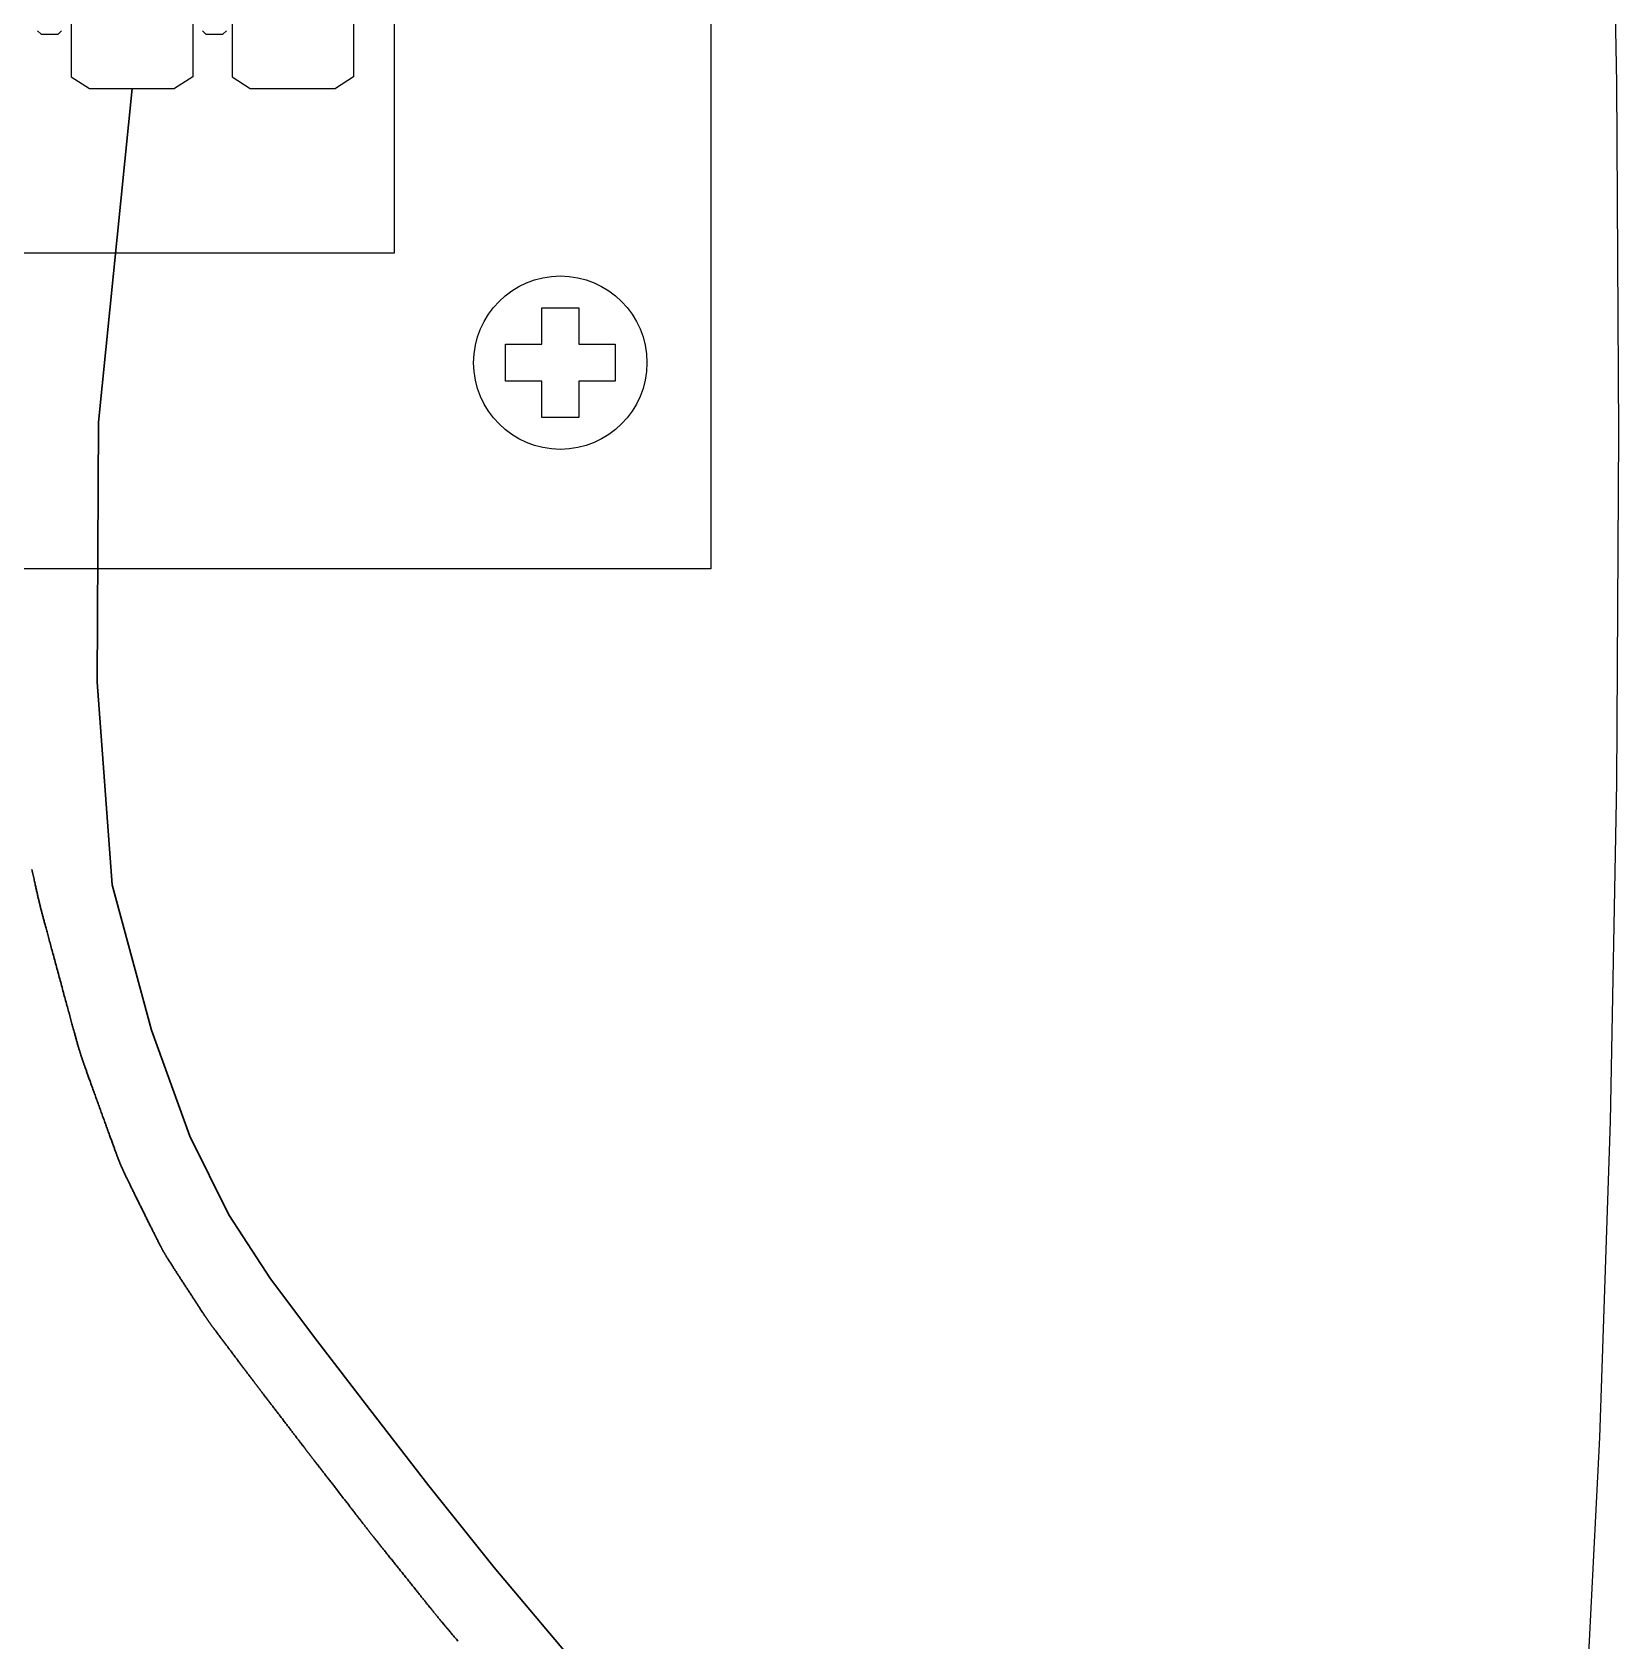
# Model space of a CAD drawing. Header units: millimetres. Extents: x -2296 to 86409, y -5695 to 20115.
# Drawn here: x 53114.5 to 53401.9, y 19385.6 to 19677 of the extents above; entities that cross this region are included whole.
import ezdxf

# ---------------------------------------------------------------- set-up
doc = ezdxf.new("R2010")
doc.units = ezdxf.units.MM
doc.layers.add('Line_RIGHT', color=1, linetype='Continuous')

# ---------------------------------------------------------------- blocks, each defined once
blk = doc.blocks.new('ligadores- FIJI 6')
for p, q in [((69.97, 159.59), (69.97, 101.36)), ((95.02, 159.59), (95.02, 101.36)), ((103.1, 159.59), (103.1, 101.36)), ((128.15, 159.59), (128.15, 101.36)), ((63.04, 110.88), (63.76, 110.14)), ((63.76, 110.14), (67.26, 110.14)), ((67.97, 110.88), (67.26, 110.14)), ((97.02, 110.88), (97.73, 110.14)), ((97.73, 110.14), (101.23, 110.14)), ((101.95, 110.88), (101.23, 110.14)), ((69.97, 101.36), (73.73, 98.97)), ((95.02, 101.36), (91.26, 98.97)), ((103.1, 101.36), (106.86, 98.97)), ((128.15, 101.36), (124.39, 98.97)), ((73.73, 98.97), (91.26, 98.97)), ((106.86, 98.97), (124.39, 98.97))]:
    blk.add_line(p, q)
for points in [[(-201.74, 231.22), (201.74, 231.22), (201.74, 0), (-201.74, 0)], [(136.6, 166.08), (28.39, 166.08), (28.39, 65.15), (136.6, 65.15)]]:
    blk.add_lwpolyline(points, close=True)
for points in [[(166.93, 46.29), (166.93, 53.81), (174.54, 53.81), (174.54, 46.29)], [(166.93, 38.68), (159.41, 38.68), (159.41, 46.29), (166.93, 46.29)], [(174.54, 46.29), (182.05, 46.29), (182.05, 38.68), (174.54, 38.68)], [(174.54, 38.68), (174.54, 31.17), (166.93, 31.17), (166.93, 38.68)]]:
    blk.add_lwpolyline(points)
blk.add_circle((170.73, 42.49), 17.86)
blk = doc.blocks.new('Fiji 6- costas')
blk.add_lwpolyline([(-20.2, -5173.6), (629.9, -5159.5), (1146.3, -5119.6), (1547.2, -5057.6), (1850.3, -4976.9), (2073.6, -4881.2), (2235, -4774.1), (2352.3, -4659.1), (2443.7, -4539.9), (2523.8, -4417.9), (2596.1, -4286.7), (2660.6, -4137.5), (2717.5, -3961.8), (2767.2, -3750.9), (2809.7, -3496.2), (2845.4, -3189.1), (2874.5, -2820.9), (2897, -2387.4), (2913.1, -1901.6), (2922.8, -1381), (2926, -843), (2922.8, -305), (2913.1, 215.6)])
at = {"xscale": 7.464270465856922, "yscale": 7.464270465856922, "zscale": 7.464270465856922}
blk.add_blockref('ligadores- FIJI 6', (23.7, -1052.1), dxfattribs=at)

msp = doc.modelspace()

# ---------------------------------------------------------------- linework, layer by layer
at = {"lineweight": 30}
msp.add_lwpolyline([(53191.576, 19385.596), (53191.442, 19385.756), (53191.309, 19385.914), (53191.178, 19386.069), (53191.049, 19386.222), (53190.923, 19386.373), (53190.798, 19386.52), (53190.676, 19386.666), (53190.557, 19386.808), (53190.44, 19386.947), (53190.325, 19387.083), (53190.213, 19387.217), (53190.103, 19387.347), (53189.997, 19387.474), (53189.893, 19387.597), (53189.792, 19387.717), (53189.693, 19387.834), (53189.598, 19387.948), (53189.505, 19388.058), (53189.414, 19388.166), (53189.327, 19388.27), (53189.241, 19388.372), (53189.158, 19388.471), (53189.078, 19388.566), (53189, 19388.66), (53188.924, 19388.75), (53188.85, 19388.839), (53188.778, 19388.924), (53188.707, 19389.008), (53188.639, 19389.09), (53188.572, 19389.169), (53188.507, 19389.247), (53188.444, 19389.323), (53188.382, 19389.397), (53188.321, 19389.47), (53188.262, 19389.542), (53188.203, 19389.612), (53188.146, 19389.68), (53188.09, 19389.748), (53188.034, 19389.815), (53187.98, 19389.881), (53187.926, 19389.946), (53187.872, 19390.011), (53187.819, 19390.075), (53187.767, 19390.139), (53187.715, 19390.202), (53187.663, 19390.265), (53187.611, 19390.328), (53187.559, 19390.391), (53187.508, 19390.455), (53187.456, 19390.518), (53187.403, 19390.582), (53187.351, 19390.647), (53187.298, 19390.712), (53187.244, 19390.778), (53187.19, 19390.844), (53187.136, 19390.912), (53187.08, 19390.981), (53187.023, 19391.05), (53186.966, 19391.122), (53186.907, 19391.194), (53186.848, 19391.268), (53186.787, 19391.344), (53186.724, 19391.421), (53186.661, 19391.501), (53186.595, 19391.582), (53186.528, 19391.665), (53186.46, 19391.751), (53186.389, 19391.839), (53186.317, 19391.929), (53186.243, 19392.022), (53186.166, 19392.117), (53186.087, 19392.215), (53186.007, 19392.316), (53185.923, 19392.42), (53185.838, 19392.527), (53185.75, 19392.636), (53185.66, 19392.749), (53185.567, 19392.865), (53185.471, 19392.985), (53185.373, 19393.107), (53185.273, 19393.233), (53185.17, 19393.361), (53185.064, 19393.493), (53184.957, 19393.627), (53184.847, 19393.765), (53184.735, 19393.905), (53184.621, 19394.047), (53184.505, 19394.192), (53184.387, 19394.34), (53184.267, 19394.49), (53184.145, 19394.642), (53184.021, 19394.796), (53183.896, 19394.953), (53183.77, 19395.111), (53183.642, 19395.271), (53183.513, 19395.432), (53183.382, 19395.595), (53183.25, 19395.76), (53183.118, 19395.926), (53182.984, 19396.093), (53182.849, 19396.261), (53182.714, 19396.43), (53182.578, 19396.6), (53182.441, 19396.771), (53182.304, 19396.942), (53182.167, 19397.114), (53182.029, 19397.287), (53181.89, 19397.46), (53181.752, 19397.633), (53181.614, 19397.806), (53181.475, 19397.979), (53181.337, 19398.152), (53181.198, 19398.324), (53181.061, 19398.497), (53180.923, 19398.669), (53180.786, 19398.84), (53180.649, 19399.011), (53180.514, 19399.18), (53180.378, 19399.349), (53180.244, 19399.517), (53180.11, 19399.684), (53179.978, 19399.85), (53179.847, 19400.014), (53179.716, 19400.177), (53179.587, 19400.338), (53179.46, 19400.498), (53179.334, 19400.655), (53179.209, 19400.811), (53179.086, 19400.965), (53178.964, 19401.117), (53178.845, 19401.266), (53178.727, 19401.413), (53178.611, 19401.558), (53178.498, 19401.7), (53178.386, 19401.84), (53178.277, 19401.976), (53178.17, 19402.11), (53178.065, 19402.241), (53177.963, 19402.369), (53177.863, 19402.494), (53177.765, 19402.616), (53177.671, 19402.734), (53177.578, 19402.849), (53177.489, 19402.962), (53177.402, 19403.071), (53177.317, 19403.176), (53177.235, 19403.279), (53177.155, 19403.379), (53177.077, 19403.476), (53177.002, 19403.571), (53176.928, 19403.662), (53176.857, 19403.751), (53176.788, 19403.838), (53176.721, 19403.922), (53176.656, 19404.004), (53176.592, 19404.084), (53176.53, 19404.161), (53176.47, 19404.237), (53176.411, 19404.311), (53176.353, 19404.383), (53176.297, 19404.454), (53176.242, 19404.523), (53176.189, 19404.59), (53176.136, 19404.656), (53176.084, 19404.721), (53176.034, 19404.785), (53175.984, 19404.848), (53175.934, 19404.911), (53175.886, 19404.972), (53175.838, 19405.033), (53175.79, 19405.093), (53175.743, 19405.152), (53175.696, 19405.212), (53175.65, 19405.271), (53175.603, 19405.33), (53175.557, 19405.389), (53175.51, 19405.448), (53175.464, 19405.508), (53175.417, 19405.567), (53175.37, 19405.627), (53175.322, 19405.688), (53175.274, 19405.749), (53175.226, 19405.811), (53175.177, 19405.874), (53175.127, 19405.938), (53175.076, 19406.003), (53175.025, 19406.069), (53174.973, 19406.136), (53174.919, 19406.205), (53174.864, 19406.275), (53174.809, 19406.347), (53174.751, 19406.421), (53174.693, 19406.496), (53174.633, 19406.573), (53174.571, 19406.653), (53174.508, 19406.734), (53174.443, 19406.818), (53174.376, 19406.904), (53174.307, 19406.993), (53174.237, 19407.084), (53174.164, 19407.178), (53174.089, 19407.274), (53174.012, 19407.374), (53173.933, 19407.476), (53173.852, 19407.581), (53173.768, 19407.689), (53173.682, 19407.8), (53173.594, 19407.914), (53173.503, 19408.031), (53173.41, 19408.15), (53173.315, 19408.273), (53173.218, 19408.398), (53173.119, 19408.526), (53173.018, 19408.657), (53172.915, 19408.79), (53172.81, 19408.925), (53172.704, 19409.063), (53172.595, 19409.202), (53172.486, 19409.344), (53172.374, 19409.488), (53172.261, 19409.634), (53172.147, 19409.782), (53172.031, 19409.931), (53171.915, 19410.082), (53171.797, 19410.234), (53171.678, 19410.387), (53171.558, 19410.542), (53171.437, 19410.698), (53171.315, 19410.855), (53171.193, 19411.013), (53171.07, 19411.172), (53170.947, 19411.331), (53170.823, 19411.491), (53170.698, 19411.652), (53170.574, 19411.813), (53170.449, 19411.974), (53170.324, 19412.136), (53170.198, 19412.297), (53170.073, 19412.459), (53169.948, 19412.62), (53169.823, 19412.781), (53169.699, 19412.942), (53169.575, 19413.103), (53169.451, 19413.263), (53169.327, 19413.422), (53169.205, 19413.58), (53169.082, 19413.738), (53168.961, 19413.895), (53168.84, 19414.051), (53168.721, 19414.205), (53168.602, 19414.358), (53168.484, 19414.51), (53168.368, 19414.66), (53168.253, 19414.809), (53168.139, 19414.956), (53168.026, 19415.102), (53167.915, 19415.245), (53167.806, 19415.386), (53167.698, 19415.526), (53167.592, 19415.663), (53167.487, 19415.798), (53167.385, 19415.93), (53167.284, 19416.06), (53167.186, 19416.187), (53167.089, 19416.311), (53166.995, 19416.433), (53166.903, 19416.552), (53166.813, 19416.668), (53166.725, 19416.781), (53166.64, 19416.892), (53166.557, 19416.999), (53166.477, 19417.103), (53166.398, 19417.204), (53166.322, 19417.302), (53166.248, 19417.397), (53166.177, 19417.49), (53166.107, 19417.58), (53166.04, 19417.667), (53165.974, 19417.752), (53165.91, 19417.834), (53165.849, 19417.914), (53165.788, 19417.991), (53165.73, 19418.067), (53165.673, 19418.14), (53165.618, 19418.212), (53165.564, 19418.281), (53165.512, 19418.349), (53165.461, 19418.415), (53165.411, 19418.479), (53165.362, 19418.543), (53165.314, 19418.604), (53165.268, 19418.665), (53165.222, 19418.724), (53165.177, 19418.782), (53165.133, 19418.839), (53165.089, 19418.896), (53165.046, 19418.951), (53165.004, 19419.006), (53164.962, 19419.061), (53164.92, 19419.114), (53164.879, 19419.168), (53164.838, 19419.221), (53164.797, 19419.274), (53164.756, 19419.327), (53164.716, 19419.38), (53164.675, 19419.434), (53164.634, 19419.487), (53164.592, 19419.541), (53164.551, 19419.595), (53164.508, 19419.65), (53164.466, 19419.705), (53164.423, 19419.761), (53164.379, 19419.818), (53164.335, 19419.876), (53164.29, 19419.935), (53164.243, 19419.995), (53164.196, 19420.056), (53164.148, 19420.119), (53164.099, 19420.183), (53164.049, 19420.248), (53163.998, 19420.315), (53163.945, 19420.384), (53163.89, 19420.455), (53163.835, 19420.528), (53163.778, 19420.602), (53163.719, 19420.679), (53163.658, 19420.758), (53163.596, 19420.84), (53163.531, 19420.924), (53163.465, 19421.01), (53163.398, 19421.098), (53163.328, 19421.19), (53163.256, 19421.284), (53163.182, 19421.38), (53163.106, 19421.48), (53163.027, 19421.582), (53162.947, 19421.686), (53162.865, 19421.794), (53162.781, 19421.903), (53162.695, 19422.016), (53162.607, 19422.13), (53162.517, 19422.247), (53162.426, 19422.367), (53162.333, 19422.488), (53162.238, 19422.612), (53162.142, 19422.737), (53162.044, 19422.865), (53161.945, 19422.994), (53161.845, 19423.125), (53161.744, 19423.257), (53161.641, 19423.392), (53161.537, 19423.527), (53161.432, 19423.664), (53161.326, 19423.802), (53161.22, 19423.941), (53161.112, 19424.081), (53161.004, 19424.223), (53160.895, 19424.365), (53160.786, 19424.507), (53160.676, 19424.651), (53160.566, 19424.795), (53160.455, 19424.94), (53160.344, 19425.084), (53160.233, 19425.23), (53160.121, 19425.375), (53160.01, 19425.52), (53159.899, 19425.666), (53159.787, 19425.811), (53159.676, 19425.957), (53159.565, 19426.101), (53159.454, 19426.246), (53159.344, 19426.39), (53159.234, 19426.534), (53159.125, 19426.676), (53159.016, 19426.819), (53158.908, 19426.96), (53158.8, 19427.1), (53158.693, 19427.239), (53158.588, 19427.377), (53158.483, 19427.514), (53158.379, 19427.65), (53158.276, 19427.784), (53158.175, 19427.917), (53158.074, 19428.048), (53157.975, 19428.177), (53157.877, 19428.304), (53157.781, 19428.43), (53157.686, 19428.554), (53157.593, 19428.675), (53157.502, 19428.795), (53157.412, 19428.912), (53157.324, 19429.027), (53157.238, 19429.139), (53157.154, 19429.249), (53157.072, 19429.356), (53156.991, 19429.461), (53156.913, 19429.563), (53156.837, 19429.663), (53156.763, 19429.759), (53156.691, 19429.853), (53156.621, 19429.945), (53156.553, 19430.033), (53156.487, 19430.119), (53156.423, 19430.203), (53156.361, 19430.284), (53156.301, 19430.363), (53156.242, 19430.439), (53156.185, 19430.514), (53156.13, 19430.586), (53156.076, 19430.656), (53156.024, 19430.724), (53155.973, 19430.791), (53155.924, 19430.855), (53155.876, 19430.918), (53155.829, 19430.979), (53155.783, 19431.039), (53155.739, 19431.097), (53155.695, 19431.154), (53155.653, 19431.21), (53155.611, 19431.265), (53155.57, 19431.318), (53155.53, 19431.371), (53155.49, 19431.422), (53155.452, 19431.473), (53155.413, 19431.523), (53155.376, 19431.573), (53155.338, 19431.622), (53155.301, 19431.671), (53155.264, 19431.719), (53155.228, 19431.767), (53155.191, 19431.815), (53155.155, 19431.863), (53155.119, 19431.911), (53155.082, 19431.959), (53155.046, 19432.007), (53155.009, 19432.055), (53154.972, 19432.104), (53154.934, 19432.153), (53154.897, 19432.203), (53154.858, 19432.253), (53154.82, 19432.305), (53154.78, 19432.357), (53154.74, 19432.409), (53154.699, 19432.463), (53154.658, 19432.518), (53154.615, 19432.575), (53154.572, 19432.632), (53154.527, 19432.691), (53154.482, 19432.751), (53154.435, 19432.813), (53154.387, 19432.876), (53154.338, 19432.941), (53154.287, 19433.008), (53154.235, 19433.077), (53154.182, 19433.148), (53154.127, 19433.221), (53154.07, 19433.296), (53154.012, 19433.373), (53153.952, 19433.452), (53153.89, 19433.534), (53153.826, 19433.618), (53153.761, 19433.705), (53153.694, 19433.793), (53153.625, 19433.885), (53153.554, 19433.978), (53153.482, 19434.074), (53153.408, 19434.173), (53153.332, 19434.273), (53153.254, 19434.376), (53153.175, 19434.48), (53153.094, 19434.587), (53153.012, 19434.696), (53152.929, 19434.807), (53152.844, 19434.919), (53152.758, 19435.033), (53152.67, 19435.149), (53152.582, 19435.266), (53152.492, 19435.385), (53152.401, 19435.505), (53152.309, 19435.627), (53152.217, 19435.749), (53152.123, 19435.873), (53152.029, 19435.998), (53151.934, 19436.124), (53151.838, 19436.251), (53151.742, 19436.379), (53151.645, 19436.507), (53151.547, 19436.636), (53151.449, 19436.766), (53151.351, 19436.896), (53151.253, 19437.026), (53151.154, 19437.157), (53151.055, 19437.288), (53150.956, 19437.42), (53150.857, 19437.551), (53150.757, 19437.682), (53150.658, 19437.814), (53150.559, 19437.945), (53150.461, 19438.076), (53150.362, 19438.206), (53150.264, 19438.337), (53150.166, 19438.466), (53150.069, 19438.595), (53149.972, 19438.724), (53149.875, 19438.852), (53149.78, 19438.978), (53149.685, 19439.104), (53149.59, 19439.229), (53149.497, 19439.353), (53149.404, 19439.476), (53149.313, 19439.598), (53149.222, 19439.718), (53149.132, 19439.837), (53149.044, 19439.955), (53148.956, 19440.07), (53148.87, 19440.185), (53148.786, 19440.297), (53148.702, 19440.408), (53148.62, 19440.517), (53148.54, 19440.624), (53148.461, 19440.729), (53148.383, 19440.832), (53148.307, 19440.932), (53148.233, 19441.031), (53148.161, 19441.128), (53148.09, 19441.222), (53148.021, 19441.314), (53147.953, 19441.403), (53147.888, 19441.491), (53147.824, 19441.576), (53147.761, 19441.659), (53147.7, 19441.74), (53147.641, 19441.819), (53147.583, 19441.897), (53147.527, 19441.972), (53147.472, 19442.045), (53147.419, 19442.117), (53147.367, 19442.187), (53147.316, 19442.256), (53147.266, 19442.323), (53147.217, 19442.389), (53147.17, 19442.453), (53147.123, 19442.516), (53147.077, 19442.578), (53147.033, 19442.639), (53146.989, 19442.699), (53146.946, 19442.758), (53146.903, 19442.816), (53146.861, 19442.874), (53146.82, 19442.93), (53146.78, 19442.987), (53146.74, 19443.042), (53146.7, 19443.097), (53146.661, 19443.152), (53146.622, 19443.207), (53146.584, 19443.261), (53146.545, 19443.315), (53146.507, 19443.37), (53146.469, 19443.424), (53146.431, 19443.479), (53146.393, 19443.533), (53146.355, 19443.588), (53146.316, 19443.644), (53146.278, 19443.699), (53146.239, 19443.756), (53146.2, 19443.813), (53146.161, 19443.87), (53146.121, 19443.929), (53146.081, 19443.988), (53146.041, 19444.048), (53145.999, 19444.11), (53145.957, 19444.172), (53145.915, 19444.236), (53145.871, 19444.3), (53145.827, 19444.367), (53145.782, 19444.434), (53145.736, 19444.503), (53145.689, 19444.574), (53145.641, 19444.647), (53145.592, 19444.721), (53145.542, 19444.797), (53145.491, 19444.875), (53145.438, 19444.955), (53145.384, 19445.037), (53145.329, 19445.121), (53145.272, 19445.207), (53145.214, 19445.295), (53145.155, 19445.386), (53145.094, 19445.479), (53145.031, 19445.574), (53144.967, 19445.672), (53144.901, 19445.772), (53144.834, 19445.875), (53144.766, 19445.98), (53144.696, 19446.087), (53144.624, 19446.196), (53144.551, 19446.307), (53144.477, 19446.42), (53144.402, 19446.536), (53144.325, 19446.653), (53144.247, 19446.772), (53144.168, 19446.893), (53144.088, 19447.015), (53144.007, 19447.139), (53143.925, 19447.265), (53143.842, 19447.392), (53143.758, 19447.52), (53143.674, 19447.65), (53143.588, 19447.781), (53143.502, 19447.913), (53143.415, 19448.046), (53143.328, 19448.18), (53143.24, 19448.315), (53143.151, 19448.451), (53143.062, 19448.587), (53142.973, 19448.724), (53142.883, 19448.862), (53142.793, 19449), (53142.703, 19449.138), (53142.613, 19449.277), (53142.522, 19449.416), (53142.431, 19449.555), (53142.341, 19449.695), (53142.25, 19449.834), (53142.16, 19449.973), (53142.069, 19450.112), (53141.979, 19450.251), (53141.889, 19450.389), (53141.799, 19450.527), (53141.71, 19450.665), (53141.621, 19450.802), (53141.532, 19450.938), (53141.444, 19451.074), (53141.356, 19451.209), (53141.269, 19451.343), (53141.183, 19451.476), (53141.097, 19451.608), (53141.013, 19451.739), (53140.929, 19451.868), (53140.845, 19451.997), (53140.763, 19452.123), (53140.682, 19452.249), (53140.602, 19452.373), (53140.522, 19452.495), (53140.444, 19452.616), (53140.367, 19452.735), (53140.292, 19452.852), (53140.217, 19452.967), (53140.144, 19453.08), (53140.072, 19453.192), (53140.002, 19453.301), (53139.933, 19453.408), (53139.866, 19453.513), (53139.799, 19453.615), (53139.735, 19453.716), (53139.672, 19453.814), (53139.61, 19453.91), (53139.55, 19454.004), (53139.491, 19454.096), (53139.434, 19454.186), (53139.378, 19454.274), (53139.323, 19454.361), (53139.269, 19454.445), (53139.217, 19454.528), (53139.165, 19454.609), (53139.115, 19454.689), (53139.066, 19454.767), (53139.018, 19454.844), (53138.971, 19454.92), (53138.925, 19454.994), (53138.879, 19455.067), (53138.835, 19455.14), (53138.791, 19455.211), (53138.748, 19455.282), (53138.705, 19455.352), (53138.664, 19455.421), (53138.622, 19455.49), (53138.581, 19455.558), (53138.541, 19455.626), (53138.501, 19455.694), (53138.462, 19455.761), (53138.422, 19455.828), (53138.383, 19455.896), (53138.345, 19455.963), (53138.306, 19456.031), (53138.268, 19456.098), (53138.229, 19456.166), (53138.191, 19456.235), (53138.152, 19456.304), (53138.114, 19456.373), (53138.075, 19456.444), (53138.036, 19456.515), (53137.997, 19456.586), (53137.958, 19456.659), (53137.918, 19456.733), (53137.878, 19456.808), (53137.837, 19456.884), (53137.796, 19456.962), (53137.755, 19457.041), (53137.712, 19457.121), (53137.67, 19457.203), (53137.626, 19457.286), (53137.582, 19457.372), (53137.537, 19457.459), (53137.491, 19457.548), (53137.444, 19457.639), (53137.397, 19457.732), (53137.348, 19457.827), (53137.298, 19457.925), (53137.248, 19458.025), (53137.196, 19458.127), (53137.143, 19458.232), (53137.088, 19458.339), (53137.033, 19458.449), (53136.976, 19458.562), (53136.918, 19458.677), (53136.859, 19458.795), (53136.798, 19458.916), (53136.736, 19459.04), (53136.672, 19459.167), (53136.607, 19459.296), (53136.541, 19459.428), (53136.474, 19459.563), (53136.405, 19459.701), (53136.335, 19459.84), (53136.264, 19459.983), (53136.192, 19460.127), (53136.119, 19460.274), (53136.045, 19460.423), (53135.969, 19460.574), (53135.893, 19460.727), (53135.816, 19460.882), (53135.738, 19461.039), (53135.659, 19461.197), (53135.58, 19461.357), (53135.499, 19461.519), (53135.419, 19461.682), (53135.337, 19461.846), (53135.255, 19462.011), (53135.172, 19462.177), (53135.089, 19462.345), (53135.006, 19462.513), (53134.922, 19462.682), (53134.838, 19462.851), (53134.754, 19463.022), (53134.669, 19463.192), (53134.584, 19463.364), (53134.499, 19463.535), (53134.414, 19463.707), (53134.329, 19463.879), (53134.244, 19464.05), (53134.159, 19464.222), (53134.075, 19464.393), (53133.99, 19464.565), (53133.906, 19464.735), (53133.821, 19464.906), (53133.738, 19465.075), (53133.654, 19465.244), (53133.571, 19465.413), (53133.489, 19465.58), (53133.406, 19465.746), (53133.325, 19465.912), (53133.244, 19466.076), (53133.164, 19466.239), (53133.084, 19466.4), (53133.005, 19466.56), (53132.927, 19466.719), (53132.85, 19466.875), (53132.774, 19467.031), (53132.699, 19467.184), (53132.624, 19467.335), (53132.551, 19467.484), (53132.479, 19467.631), (53132.408, 19467.776), (53132.338, 19467.918), (53132.269, 19468.058), (53132.202, 19468.195), (53132.136, 19468.33), (53132.071, 19468.463), (53132.008, 19468.592), (53131.946, 19468.719), (53131.885, 19468.843), (53131.826, 19468.965), (53131.768, 19469.083), (53131.712, 19469.199), (53131.657, 19469.312), (53131.603, 19469.423), (53131.551, 19469.531), (53131.499, 19469.637), (53131.449, 19469.741), (53131.401, 19469.842), (53131.353, 19469.942), (53131.306, 19470.039), (53131.261, 19470.134), (53131.216, 19470.228), (53131.173, 19470.32), (53131.13, 19470.411), (53131.088, 19470.5), (53131.047, 19470.588), (53131.007, 19470.675), (53130.967, 19470.761), (53130.928, 19470.846), (53130.89, 19470.93), (53130.852, 19471.013), (53130.815, 19471.096), (53130.778, 19471.178), (53130.742, 19471.26), (53130.706, 19471.342), (53130.67, 19471.424), (53130.634, 19471.506), (53130.599, 19471.588), (53130.564, 19471.67), (53130.529, 19471.752), (53130.494, 19471.835), (53130.459, 19471.919), (53130.424, 19472.003), (53130.389, 19472.088), (53130.354, 19472.174), (53130.319, 19472.261), (53130.283, 19472.35), (53130.247, 19472.439), (53130.211, 19472.53), (53130.175, 19472.623), (53130.138, 19472.717), (53130.1, 19472.813), (53130.062, 19472.911), (53130.024, 19473.011), (53129.985, 19473.113), (53129.945, 19473.217), (53129.904, 19473.323), (53129.863, 19473.433), (53129.821, 19473.544), (53129.778, 19473.659), (53129.734, 19473.776), (53129.689, 19473.896), (53129.644, 19474.019), (53129.597, 19474.145), (53129.549, 19474.275), (53129.5, 19474.408), (53129.449, 19474.544), (53129.398, 19474.684), (53129.345, 19474.828), (53129.291, 19474.975), (53129.236, 19475.127), (53129.179, 19475.282), (53129.121, 19475.441), (53129.061, 19475.603), (53129, 19475.77), (53128.938, 19475.941), (53128.875, 19476.115), (53128.81, 19476.293), (53128.744, 19476.475), (53128.676, 19476.66), (53128.608, 19476.848), (53128.538, 19477.039), (53128.468, 19477.234), (53128.396, 19477.431), (53128.323, 19477.632), (53128.249, 19477.835), (53128.175, 19478.041), (53128.099, 19478.249), (53128.023, 19478.459), (53127.946, 19478.672), (53127.868, 19478.886), (53127.79, 19479.103), (53127.711, 19479.321), (53127.631, 19479.54), (53127.551, 19479.762), (53127.471, 19479.984), (53127.39, 19480.208), (53127.309, 19480.433), (53127.227, 19480.658), (53127.145, 19480.885), (53127.063, 19481.112), (53126.981, 19481.339), (53126.898, 19481.567), (53126.816, 19481.796), (53126.734, 19482.024), (53126.651, 19482.252), (53126.569, 19482.48), (53126.487, 19482.708), (53126.405, 19482.935), (53126.323, 19483.162), (53126.241, 19483.388), (53126.16, 19483.613), (53126.079, 19483.837), (53125.999, 19484.06), (53125.919, 19484.282), (53125.84, 19484.502), (53125.761, 19484.721), (53125.683, 19484.938), (53125.605, 19485.153), (53125.529, 19485.366), (53125.453, 19485.577), (53125.377, 19485.786), (53125.303, 19485.993), (53125.23, 19486.197), (53125.157, 19486.398), (53125.086, 19486.597), (53125.016, 19486.793), (53124.946, 19486.985), (53124.878, 19487.175), (53124.811, 19487.361), (53124.746, 19487.543), (53124.682, 19487.723), (53124.619, 19487.898), (53124.557, 19488.07), (53124.497, 19488.238), (53124.438, 19488.403), (53124.38, 19488.563), (53124.324, 19488.719), (53124.27, 19488.872), (53124.217, 19489.021), (53124.165, 19489.166), (53124.115, 19489.307), (53124.065, 19489.445), (53124.018, 19489.58), (53123.971, 19489.711), (53123.926, 19489.839), (53123.881, 19489.965), (53123.838, 19490.087), (53123.796, 19490.207), (53123.755, 19490.325), (53123.715, 19490.44), (53123.675, 19490.553), (53123.637, 19490.665), (53123.599, 19490.774), (53123.562, 19490.882), (53123.526, 19490.989), (53123.491, 19491.094), (53123.456, 19491.198), (53123.421, 19491.301), (53123.387, 19491.403), (53123.354, 19491.505), (53123.321, 19491.606), (53123.288, 19491.707), (53123.255, 19491.808), (53123.223, 19491.909), (53123.191, 19492.01), (53123.159, 19492.111), (53123.127, 19492.213), (53123.095, 19492.316), (53123.063, 19492.419), (53123.031, 19492.524), (53122.999, 19492.63), (53122.966, 19492.737), (53122.934, 19492.846), (53122.901, 19492.956), (53122.868, 19493.068), (53122.834, 19493.183), (53122.8, 19493.299), (53122.766, 19493.418), (53122.731, 19493.539), (53122.695, 19493.663), (53122.659, 19493.79), (53122.622, 19493.92), (53122.584, 19494.054), (53122.546, 19494.19), (53122.507, 19494.33), (53122.466, 19494.474), (53122.425, 19494.621), (53122.383, 19494.773), (53122.34, 19494.929), (53122.296, 19495.089), (53122.25, 19495.254), (53122.204, 19495.423), (53122.156, 19495.597), (53122.107, 19495.776), (53122.056, 19495.96), (53122.004, 19496.15), (53121.951, 19496.344), (53121.896, 19496.544), (53121.84, 19496.75), (53121.783, 19496.961), (53121.723, 19497.178), (53121.663, 19497.4), (53121.601, 19497.628), (53121.537, 19497.861), (53121.472, 19498.099), (53121.406, 19498.342), (53121.339, 19498.59), (53121.27, 19498.843), (53121.2, 19499.1), (53121.129, 19499.362), (53121.056, 19499.628), (53120.983, 19499.898), (53120.908, 19500.172), (53120.833, 19500.45), (53120.757, 19500.731), (53120.679, 19501.015), (53120.601, 19501.302), (53120.523, 19501.592), (53120.443, 19501.885), (53120.363, 19502.181), (53120.282, 19502.478), (53120.201, 19502.778), (53120.119, 19503.08), (53120.036, 19503.383), (53119.954, 19503.688), (53119.871, 19503.994), (53119.787, 19504.302), (53119.704, 19504.61), (53119.62, 19504.919), (53119.536, 19505.228), (53119.452, 19505.538), (53119.368, 19505.848), (53119.284, 19506.158), (53119.2, 19506.468), (53119.116, 19506.777), (53119.032, 19507.086), (53118.949, 19507.393), (53118.866, 19507.7), (53118.783, 19508.006), (53118.7, 19508.31), (53118.618, 19508.613), (53118.537, 19508.913), (53118.456, 19509.212), (53118.376, 19509.509), (53118.296, 19509.803), (53118.217, 19510.095), (53118.139, 19510.384), (53118.061, 19510.67), (53117.985, 19510.952), (53117.909, 19511.232), (53117.834, 19511.508), (53117.761, 19511.78), (53117.688, 19512.048), (53117.617, 19512.312), (53117.546, 19512.572), (53117.477, 19512.827), (53117.409, 19513.078), (53117.343, 19513.324), (53117.278, 19513.564), (53117.214, 19513.8), (53117.152, 19514.031), (53117.091, 19514.256), (53117.032, 19514.476), (53116.974, 19514.69), (53116.917, 19514.898), (53116.863, 19515.101), (53116.809, 19515.299), (53116.757, 19515.491), (53116.707, 19515.679), (53116.658, 19515.861), (53116.61, 19516.039), (53116.564, 19516.212), (53116.518, 19516.381), (53116.474, 19516.545), (53116.432, 19516.706), (53116.39, 19516.863), (53116.349, 19517.016), (53116.309, 19517.167), (53116.271, 19517.314), (53116.233, 19517.458), (53116.196, 19517.6), (53116.159, 19517.739), (53116.124, 19517.877), (53116.089, 19518.012), (53116.054, 19518.146), (53116.02, 19518.279), (53115.987, 19518.41), (53115.954, 19518.54), (53115.921, 19518.67), (53115.889, 19518.799), (53115.857, 19518.928), (53115.825, 19519.057), (53115.794, 19519.186), (53115.762, 19519.316), (53115.731, 19519.446), (53115.699, 19519.578), (53115.667, 19519.71), (53115.636, 19519.844), (53115.604, 19519.979), (53115.572, 19520.116), (53115.539, 19520.255), (53115.506, 19520.397), (53115.473, 19520.541), (53115.44, 19520.688), (53115.406, 19520.838), (53115.371, 19520.991), (53115.335, 19521.147), (53115.299, 19521.307), (53115.263, 19521.472), (53115.225, 19521.64), (53115.187, 19521.813), (53115.148, 19521.99), (53115.107, 19522.172), (53115.066, 19522.359), (53115.024, 19522.552), (53114.98, 19522.75), (53114.936, 19522.954), (53114.89, 19523.164), (53114.843, 19523.38), (53114.794, 19523.602), (53114.744, 19523.831), (53114.693, 19524.068), (53114.64, 19524.311), (53114.586, 19524.561), (53114.53, 19524.818), (53114.473, 19525.083), (53114.414, 19525.356)], dxfattribs=at)
at = {"layer": 'Line_RIGHT', "color": 1, "lineweight": 30}
msp.add_lwpolyline([(53211.074, 19383.572), (53198.164, 19398.913), (53186.323, 19413.714), (53175.599, 19427.56), (53166.039, 19440.04), (53157.622, 19451.182), (53150.061, 19462.777), (53142.997, 19477.055), (53136.074, 19496.248), (53128.937, 19522.587), (53126.24, 19559.252), (53126.491, 19606.331), (53132.546, 19666.79)], dxfattribs=at)

# ---------------------------------------------------------------- block references
at = {"layer": 'Line_RIGHT', "lineweight": 100, "xscale": 0.1177968742603798, "yscale": 0.1177968742603798, "zscale": 0.1177968742603798}
msp.add_blockref('Fiji 6- costas', (53057.223, 19703.704), dxfattribs=at)

doc.saveas('drawing.dxf')
